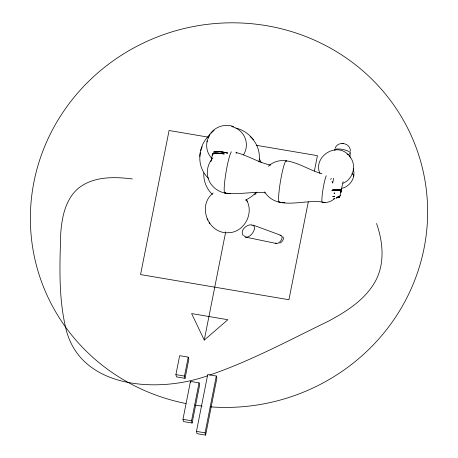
<?xml version="1.0" encoding="UTF-8"?>
<svg xmlns="http://www.w3.org/2000/svg" width="458" height="458" viewBox="0 0 458 458"><rect width="100%" height="100%" fill="white"/><g stroke="black" fill="none" stroke-linecap="round" stroke-linejoin="round"><path stroke-width="0.69" d="M353.799 175.712L353.971 172.809L353.261 168.67M350.032 155.445L350.233 152.943M199.843 156.424C200.083 148.215 203.793 140.056 210.01 134.663M207.01 141.883L207.142 140.944M236.179 153.493L236.437 152.136M175.906 374.627L179.651 355.683L188.238 357.137L188.793 359.398L185.043 378.342L176.462 376.882L175.906 374.627L184.488 376.081L185.043 378.342M184.488 376.081L188.238 357.137M182.965 419.305L190.465 381.417L199.047 382.871L199.602 385.132L192.102 423.02L183.521 421.56L182.965 419.305L191.547 420.759L192.102 423.02M204.268 340.099L191.599 313.575L227.866 319.724L204.268 340.099L225.685 231.88M191.547 420.759L199.047 382.871M196.476 431.384L207.726 374.552L216.308 376.007L216.863 378.268L205.619 435.1L197.032 433.646L196.476 431.384L205.064 432.839L205.619 435.1M205.064 432.839L216.308 376.007M308.297 201.823L288.924 299.738L140.566 274.577L169.076 130.501L208.453 137.182M314.388 171.052L317.434 155.663L256.262 145.289M332.703 183.068L333.659 178.214M340.901 191.352L343.094 181.74M210.961 161.674L212.449 154.231M337.918 196.992A8.937 2.301 2 0 0 339.859 196.213L341.158 191.072M353.696 176.261C352.431 182.307 347.336 187.402 341.227 188.478M330.728 179.507L331.208 178.242M208.224 137.383C212.14 127.793 224.002 122.864 233.614 126.597M335.119 148.226C337.975 140.429 350.662 142.867 350.376 151.186M212.953 157.918C208.476 162.739 206.449 169.689 207.709 176.147M211.585 194.427C197.541 207.583 208.985 233.861 228.084 232.733C243.971 232.83 254.562 213.251 246.421 199.871M254.722 194.856L256.972 192.131M268.371 166.248C284.372 151.518 305.658 169.855 321.917 173.622M334.935 198.165C331.769 201.486 326.989 203.117 322.455 202.407M212.128 193.854L213.142 193.018M279.821 243.101C282.162 242.116 284.418 239.156 282.901 236.649M343.019 183.263C352.803 179.427 356.742 166.088 350.576 157.575M213.359 152.239C217.968 150.688 223.029 152.096 227.632 153.058A11.542 2.794 11.2 0 0 219.302 151.644L214.275 151.884M209.684 375.062C250.938 360.927 289.445 340.076 328.592 321.11C346.643 311.434 365.015 299.778 375.285 281.435C385.058 263.608 383.1 242.047 376.556 223.487M207.806 375.692C158.296 393.399 78.599 389.483 65.351 326.291C58.412 295.639 59.786 263.86 60.777 232.67C62.007 216.611 65.608 199.001 78.553 188.118C93.65 176.233 114.231 176.679 132.328 178.935M213.806 151.901L219.067 151.604L227.397 153.018M214.584 153.344L212.615 154.18L212.626 155.067M251.373 225.084C257.997 225.101 252.776 234.748 249.163 236.259A34.087 10.608 -74.1 0 1 247.286 237.107L245.213 236.981L244.24 235.778M280.004 235.429C284.418 235.441 280.937 241.87 278.527 242.877A22.723 7.07 -74.1 0 1 277.279 243.444L275.504 243.032M333.058 189.681L337.437 189.291L340.832 189.807A8.336 2.21 -11.4 0 1 341.302 190.82M334.792 198.743L334.93 198.72A6.899 1.729 6.1 0 1 333.435 198.846M251.328 224.798C246.101 224.489 239.568 230.792 243.37 235.801M215.077 153.212L223.389 153.785M343.225 143.469L341.994 143.434M324.98 202.591C305.52 197.816 277.691 212.266 264.598 191.873M332.983 196.31L334.397 196.465M332.977 196.345L334.489 196.728L333.069 196.625M333.063 196.545L334.414 196.659M207.777 176.696C209.907 186.979 220.092 194.049 230.443 193.482M279.437 202.201L284.847 202.705L279.099 202.178M265.182 192.864C251.717 191.284 238.137 195.131 224.695 192.95M224.117 153.917C220.344 153.499 215.907 152.216 212.392 154.128L212.34 154.941M340.311 189.595L337.93 189.331A9.824 2.605 -11.4 0 0 336.699 189.349A10.082 2.679 -11.4 0 0 334.706 189.509A10.471 2.782 -11.4 0 0 332.308 189.858M270.689 165.109C258.512 162.619 247.887 155.434 235.859 152.451M276.426 243.519L245.368 237.049M236.013 128.131C243.038 129.683 249.175 134.154 253.52 139.793M252.988 225.033L281.08 235.395M347.943 154.426C335.519 141.751 312.762 157.369 319.919 173.45M332.016 181.494L332.588 182.41M246.696 200.386L247.446 201.68M207.045 218.844L207.795 220.138M209.094 222.462L209.804 223.693M190.465 381.417L190.74 382.545M185.959 403.538A199.041 191.896 -13.8 0 1 77.116 93.69A199.041 191.896 -13.8 0 1 412.841 139.272A199.041 191.896 -13.8 0 1 210.462 406.864M202.012 406.063A199.041 191.896 -13.8 0 1 194.999 405.124M212.546 154.89A11.542 2.794 11.2 0 1 223.544 153.814M279.706 201.967A21.045 2.29 -80.4 0 1 280.611 180.446A21.045 2.29 -80.4 0 1 286.719 161.456M322.632 202.253A14.032 1.529 -80.4 0 1 322.552 192.303A14.032 1.529 -80.4 0 1 326.251 175.74M225.513 192.446A21.045 2.29 -80.4 0 1 225.388 176.376A21.045 2.29 -80.4 0 1 231.404 151.787M351.944 173.616A15.921 3.859 11.2 0 1 353.421 176.611M334.913 150.51A7.963 1.929 11.2 0 1 342.761 149.468A7.963 1.929 11.2 0 1 349.735 153.424M250.142 136.484A29.856 28.785 -13.8 0 1 258.982 161.989M208.533 178.454A29.856 28.785 -13.8 0 1 200.335 152.743M200.81 150.728A29.856 28.785 -13.8 0 1 202.196 146.812M231.651 126.528A19.906 19.19 -13.8 0 1 243.484 154.907M211.831 158.371A19.906 19.19 -13.8 0 1 209.552 135.471M211.195 133.204A19.906 19.19 -13.8 0 1 214.23 130.284M256.085 192.331A29.856 28.785 -13.8 0 1 245.299 200.14M212.495 194.576A29.856 28.785 -13.8 0 1 203.793 172.958M259.348 158.966A29.856 28.785 -13.8 0 1 261.209 162.636M349.254 156.258A8.96 2.17 11.2 0 1 350.45 157.878M347.238 154.214A8.21 1.987 11.2 0 1 349.563 156.848M347.147 154.128A8.038 1.946 11.2 0 1 349.786 156.407M212.392 154.741A11.542 2.794 11.2 0 1 224.357 153.94M340.277 195.303A8.782 2.256 1.7 0 1 337.472 196.992M340.443 192.578A8.467 2.244 -11.8 0 0 339.91 190.419L337.019 190.236A9.984 2.639 -11.7 0 0 333.842 190.511A10.385 2.754 -11.7 0 0 331.987 190.803M340.334 189.589A8.547 2.267 -11.5 0 1 341.439 190.207A8.364 2.221 -11.3 0 1 341.479 190.871A8.57 2.273 -11.4 0 1 341.09 191.398M331.81 190.66A10.339 2.748 -11.5 0 1 337.036 190.047L340.409 190.373A8.507 2.261 -11.5 0 1 341.376 191.123L341.387 191.364A8.57 2.267 -11.5 0 1 340.489 192.463M337.065 197.558L336.624 198.251L337.077 197.747L336.813 197.163L337.065 197.558M337.449 197.495C338.073 198.663 340.637 196.098 338.834 196.585L339.252 196.488L337.449 197.495M339.447 196.974L339.04 197.409L339.389 197.049M334.42 193.139L333.956 193.087L334.878 193.196L334.42 193.139"/></g></svg>
